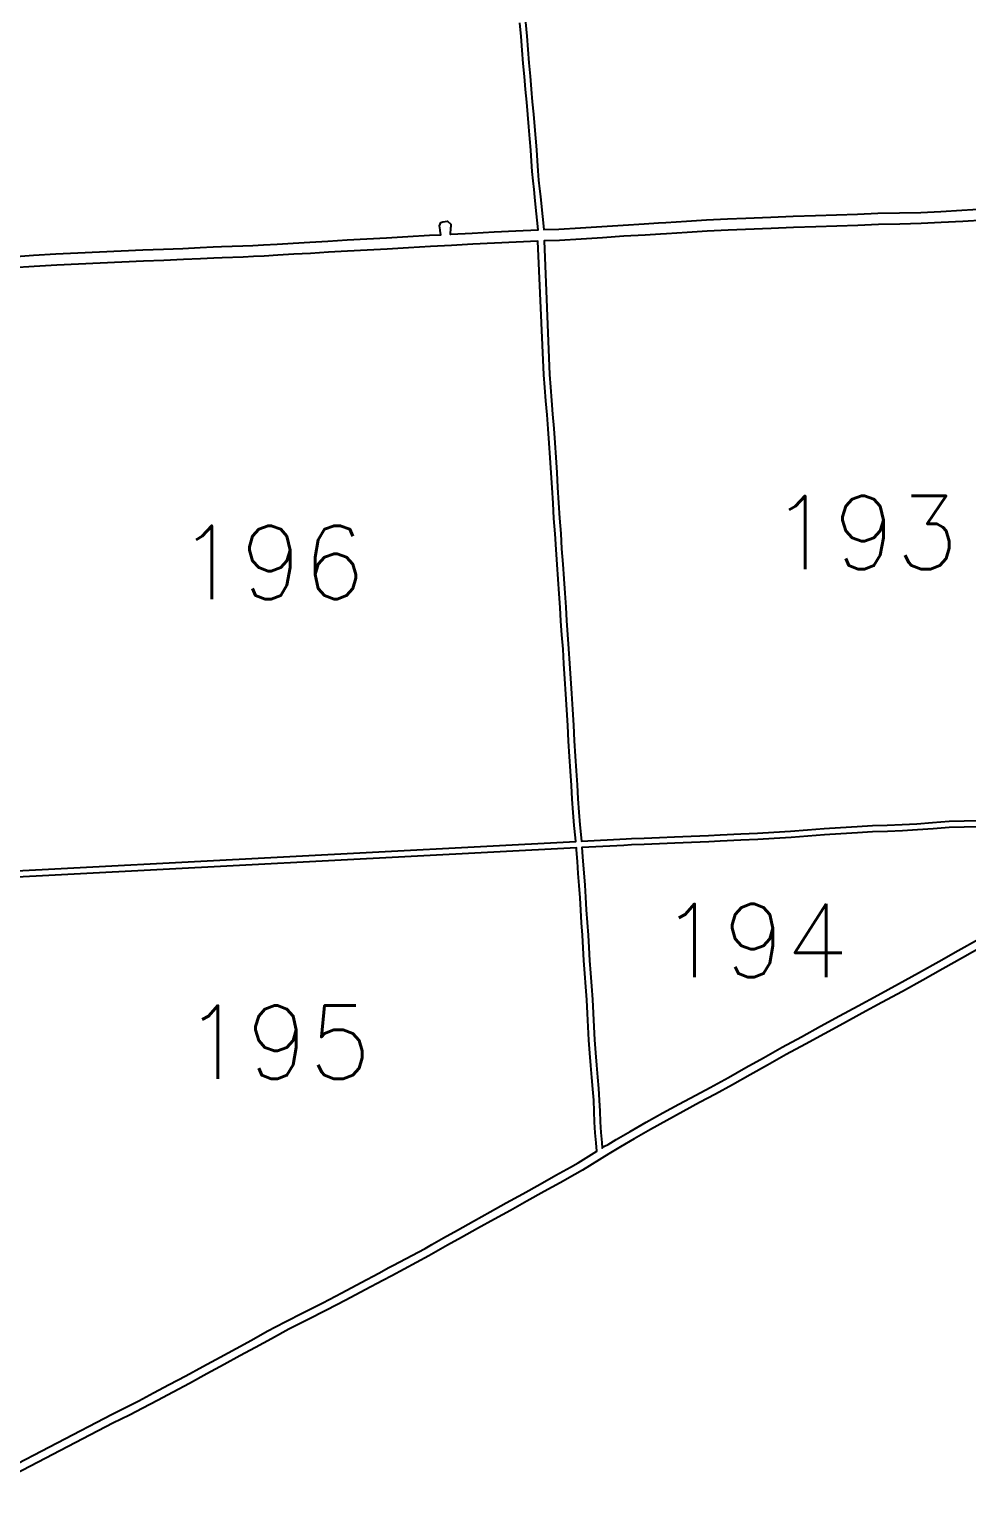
# Model space of a CAD drawing. Extents: x 737683 to 746083, y 7801653 to 7813533.
# Drawn here: x 739627 to 740294, y 7806021 to 7807056 of the extents above; entities that cross this region are included whole.
import ezdxf

# ---------------------------------------------------------------- set-up
doc = ezdxf.new("R2010")
doc.units = 0
doc.header["$MEASUREMENT"] = 0
for name, color, linetype in [('0114000479', 1, 'Continuous'), ('0114000479150', 5, 'Continuous'), ('0114000479151', 5, 'Continuous'), ('0114000479193', 5, 'Continuous'), ('0114000479194', 5, 'Continuous'), ('0114000479195', 5, 'Continuous'), ('0114000479196', 5, 'Continuous'), ('TEXTO_NUN_TAL', 7, 'Continuous')]:
    doc.layers.add(name, color=color, linetype=linetype)
doc.styles.add('ROMANS', font='romans')

msp = doc.modelspace()

# ---------------------------------------------------------------- linework, layer by layer
at = {"layer": '0114000479'}
msp.add_lwpolyline([(740304.8, 7806404.7), (740290.4, 7806396.5), (740276.5, 7806388.7), (740262.2, 7806380.7), (740247.7, 7806372.8), (740233.1, 7806364.9), (740219.1, 7806357.2), (740205.9, 7806350), (740192.4, 7806342.7), (740178.9, 7806335.3), (740165.2, 7806327.9), (740151.9, 7806320.3), (740139.5, 7806313.4), (740127, 7806306.5), (740114.8, 7806299.8), (740103.6, 7806293.8), (740091.8, 7806287.4), (740080.3, 7806281.1), (740068.7, 7806274.6), (740057.2, 7806268), (740047.4, 7806262.3), (740039, 7806257.4), (740020.3, 7806245.7), (740014.8, 7806242.7), (740004.4, 7806236.8), (739993.1, 7806230.5), (739980.9, 7806223.7), (739969.1, 7806217.2), (739957.7, 7806211), (739945.8, 7806204.3), (739934.4, 7806197.9), (739924.5, 7806192.4), (739916.2, 7806187.7), (739911.2, 7806184.8), (739884.9, 7806170.8), (739878.4, 7806167.4), (739865.9, 7806160.7), (739852.2, 7806153.3), (739838.4, 7806146.2), (739824.8, 7806139.4), (739811.7, 7806132.7), (739799.2, 7806126), (739788, 7806119.9), (739776.9, 7806113.8), (739765.7, 7806107.7), (739753.4, 7806101), (739741.1, 7806094.3), (739729.3, 7806088.1), (739718.2, 7806082.2), (739707.8, 7806076.6), (739698.3, 7806071.7), (739686.6, 7806066), (739601.1, 7806021.5)], dxfattribs=at)
at = {"layer": '0114000479150', "linetype": 'ByBlock'}
msp.add_lwpolyline([(739614.7, 7806894.7), (739630.2, 7806895.7), (739646.1, 7806896.7), (739661.7, 7806897.4), (739677.1, 7806898.1), (739692.5, 7806898.8), (739707.9, 7806899.5), (739722.5, 7806900), (739736.3, 7806900.6), (739748.5, 7806901.2), (739757.9, 7806901.6), (739763.8, 7806901.9), (739778.9, 7806902.4), (739786.1, 7806902.7), (739793.6, 7806903.1), (739803.4, 7806903.7), (739814.8, 7806904.4), (739826.5, 7806905), (739839.3, 7806905.8), (739853, 7806906.6), (739867, 7806907.4), (739881.1, 7806908.1), (739896.2, 7806909), (739911.7, 7806909.9), (739919.7, 7806910.3), (739919.1, 7806913.2), (739919.1, 7806913.7), (739918.8, 7806916.7), (739919.6, 7806919.1), (739921.2, 7806919.4), (739924.4, 7806920), (739926.7, 7806917.9), (739926.7, 7806916.1), (739926.5, 7806915), (739926.3, 7806910.7), (739926.8, 7806910.7), (739942, 7806911.5), (739957.5, 7806912.3), (739972.9, 7806913), (739988.9, 7806913.7), (739987, 7806932.1), (739986.5, 7806937), (739985.9, 7806942.5), (739985.3, 7806948.6), (739984.7, 7806955.3), (739984.1, 7806962.6), (739983.6, 7806970.4), (739983, 7806978.5), (739982.3, 7806987), (739981.6, 7806995.6), (739980.7, 7807004.4), (739979.9, 7807013.5), (739979.1, 7807022.6), (739978.3, 7807031.9), (739977.4, 7807041.4), (739976.7, 7807051.1), (739975.9, 7807060.9)], dxfattribs=at)
at = {"layer": '0114000479151', "linetype": 'ByBlock'}
msp.add_lwpolyline([(739979.8, 7807061.3), (739980.7, 7807051.4), (739981.4, 7807041.8), (739982.3, 7807032.3), (739983.1, 7807023), (739983.9, 7807013.8), (739984.7, 7807004.8), (739985.6, 7806996), (739986.3, 7806987.3), (739987, 7806978.8), (739987.6, 7806970.6), (739988.1, 7806962.9), (739988.7, 7806955.6), (739989.2, 7806949), (739989.8, 7806942.9), (739990.5, 7806937.4), (739991, 7806932.5), (739992.9, 7806913.9), (740003.5, 7806914.3), (740018.9, 7806915.2), (740034, 7806916.2), (740049.2, 7806917.1), (740064.3, 7806918.1), (740074.4, 7806918.7), (740079.5, 7806919), (740094.2, 7806920), (740108.5, 7806920.8), (740123.4, 7806921.5), (740136.4, 7806922.1), (740154.2, 7806922.8), (740170, 7806923.4), (740185.9, 7806923.9), (740201, 7806924.4), (740215.8, 7806924.9), (740230.4, 7806925.5), (740245.8, 7806925.8), (740260.8, 7806926.2), (740275, 7806926.9), (740290.1, 7806927.8), (740305.7, 7806928.7)], dxfattribs=at)
at = {"layer": '0114000479193', "linetype": 'ByBlock'}
msp.add_lwpolyline([(740306.1, 7806920.7), (740290.6, 7806919.8), (740275.4, 7806918.9), (740261.1, 7806918.2), (740246, 7806917.8), (740230.7, 7806917.5), (740216.1, 7806916.9), (740201.2, 7806916.4), (740186.2, 7806915.9), (740170.3, 7806915.4), (740154.5, 7806914.8), (740136.2, 7806914.1), (740123.8, 7806913.5), (740108.9, 7806912.9), (740094.7, 7806912), (740080, 7806911), (740075.9, 7806910.8), (740064.8, 7806910.1), (740049.7, 7806909.2), (740034.5, 7806908.2), (740019.4, 7806907.2), (740003.9, 7806906.3), (739993.2, 7806905.9), (739996.8, 7806811.1), (739997.5, 7806802), (739998.3, 7806792.5), (739999.1, 7806782.8), (739999.9, 7806772.7), (740000.6, 7806762.5), (740001.3, 7806752), (740002, 7806741.5), (740002.7, 7806730.8), (740003.4, 7806719.9), (740004.1, 7806709), (740004.9, 7806698), (740005.5, 7806687.1), (740006.3, 7806676.3), (740007, 7806665.8), (740007.8, 7806655.6), (740008.4, 7806645.7), (740009, 7806636.1), (740009.7, 7806626.4), (740010.5, 7806616.2), (740011.2, 7806605.8), (740011.9, 7806595.1), (740012.5, 7806584.3), (740013.2, 7806573.1), (740013.9, 7806561.9), (740014.5, 7806550.8), (740015.1, 7806539.9), (740015.8, 7806529.4), (740016.5, 7806519.4), (740017.1, 7806509.5), (740017.7, 7806500.1), (740018.5, 7806491), (740019.6, 7806479.4), (740051.3, 7806481.1), (740055.1, 7806481.3), (740064.1, 7806481.7), (740075, 7806482.1), (740085.7, 7806482.5), (740097.6, 7806483), (740109.9, 7806483.5), (740118.3, 7806484), (740132.8, 7806484.6), (740144.8, 7806485.1), (740156.3, 7806485.9), (740168.3, 7806486.7), (740180.2, 7806487.5), (740192.1, 7806488.4), (740203.8, 7806489.2), (740215.5, 7806489.9), (740226.4, 7806490.5), (740236.9, 7806490.9), (740247.5, 7806491.3), (740258.1, 7806491.9), (740269.2, 7806492.7), (740280.9, 7806493.6), (740291.6, 7806493.9), (740301.4, 7806494.1)], dxfattribs=at)
at = {"layer": '0114000479194', "linetype": 'ByBlock'}
msp.add_lwpolyline([(740301.5, 7806489.6), (740291.7, 7806489.4), (740281.1, 7806489.1), (740269.6, 7806488.2), (740258.4, 7806487.5), (740247.7, 7806486.8), (740237.1, 7806486.4), (740226.6, 7806486), (740215.8, 7806485.4), (740204.1, 7806484.7), (740192.4, 7806483.9), (740180.5, 7806483), (740168.6, 7806482.2), (740156.6, 7806481.4), (740145, 7806480.7), (740133, 7806480.1), (740118.1, 7806479.4), (740110.1, 7806479.1), (740097.8, 7806478.5), (740085.9, 7806478), (740075.2, 7806477.6), (740064.3, 7806477.2), (740055.3, 7806476.8), (740049.7, 7806476.5), (740020, 7806475), (740020.7, 7806465.3), (740021.2, 7806456.9), (740021.9, 7806448.3), (740022.6, 7806439.6), (740023, 7806430.7), (740023.7, 7806421.8), (740024.3, 7806412.8), (740024.9, 7806403.9), (740025.4, 7806394.8), (740026, 7806385.7), (740026.7, 7806376.4), (740027.4, 7806367), (740027.9, 7806357.3), (740028.4, 7806347.7), (740028.9, 7806338.3), (740029.5, 7806329.1), (740030.2, 7806320.3), (740031, 7806311.9), (740031.7, 7806303.7), (740032.3, 7806295.6), (740032.7, 7806287.7), (740033, 7806280), (740033.4, 7806272.6), (740034, 7806265.4), (740034.3, 7806261.5), (740036.1, 7806262.7), (740038.5, 7806264.1), (740044.4, 7806267.5), (740054.2, 7806273.2), (740065.7, 7806279.8), (740077.4, 7806286.4), (740088.9, 7806292.7), (740100.8, 7806299.1), (740111.2, 7806304.6), (740124.1, 7806311.7), (740136.5, 7806318.7), (740149, 7806325.6), (740162.3, 7806333.1), (740176, 7806340.6), (740189.5, 7806348), (740203, 7806355.3), (740216.3, 7806362.5), (740230.2, 7806370.2), (740244.9, 7806378.1), (740259.3, 7806385.9), (740273.6, 7806393.9), (740287.4, 7806401.8), (740301.8, 7806409.9)], dxfattribs=at)
at = {"layer": '0114000479195', "linetype": 'ByBlock'}
msp.add_lwpolyline([(739607.9, 7806031.6), (739686, 7806072.4), (739688.9, 7806073.8), (739695.6, 7806077.1), (739705, 7806081.9), (739715.4, 7806087.5), (739726.5, 7806093.4), (739738.3, 7806099.6), (739750.6, 7806106.3), (739762.9, 7806112.9), (739774.1, 7806119), (739785.1, 7806125.1), (739796.3, 7806131.3), (739808.9, 7806138), (739822, 7806144.7), (739835.7, 7806151.6), (739849.4, 7806158.6), (739863.1, 7806166), (739875.6, 7806172.7), (739882.8, 7806176.5), (739886, 7806178.2), (739908, 7806189.8), (739908.5, 7806190.1), (739913.2, 7806192.9), (739921.5, 7806197.6), (739931.5, 7806203.2), (739942.9, 7806209.5), (739954.8, 7806216.2), (739966.2, 7806222.5), (739978, 7806229), (739990.2, 7806235.7), (740001.5, 7806242.1), (740011.8, 7806247.9), (740017.2, 7806250.9), (740030.5, 7806259.2), (740030, 7806265.1), (740029.4, 7806272.3), (740029, 7806279.9), (740028.7, 7806287.5), (740028.3, 7806295.4), (740027.7, 7806303.4), (740027, 7806311.5), (740026.2, 7806320), (740025.5, 7806328.8), (740024.9, 7806338), (740024.4, 7806347.5), (740023.9, 7806357.1), (740023.4, 7806366.7), (740022.7, 7806376.1), (740022, 7806385.4), (740021.4, 7806394.6), (740020.9, 7806403.6), (740020.3, 7806412.6), (740019.7, 7806421.5), (740019.1, 7806430.5), (740018.6, 7806439.3), (740017.9, 7806448), (740017.2, 7806456.6), (740016.7, 7806465), (740016.1, 7806473.3), (740016, 7806474.7), (739600, 7806453)], dxfattribs=at)
at = {"layer": '0114000479196', "linetype": 'ByBlock'}
msp.add_lwpolyline([(739599.8, 7806457.5), (740015.6, 7806479.2), (740015.3, 7806481.8), (740014.5, 7806490.6), (740013.7, 7806499.8), (740013.1, 7806509.3), (740012.5, 7806519.1), (740011.8, 7806529.2), (740011.1, 7806539.7), (740010.5, 7806550.5), (740009.9, 7806561.6), (740009.2, 7806572.9), (740008.5, 7806584), (740007.9, 7806594.9), (740007.2, 7806605.5), (740006.5, 7806615.9), (740005.7, 7806626.1), (740005, 7806635.8), (740004.4, 7806645.5), (740003.8, 7806655.3), (740003, 7806665.5), (740002.3, 7806676), (740001.6, 7806686.8), (740000.9, 7806697.7), (740000.1, 7806708.7), (739999.4, 7806719.7), (739998.7, 7806730.5), (739998, 7806741.2), (739997.3, 7806751.8), (739996.6, 7806762.2), (739995.9, 7806772.4), (739995.2, 7806782.4), (739994.3, 7806792.2), (739993.5, 7806801.7), (739992.8, 7806810.8), (739988.6, 7806905.7), (739988.6, 7806905.7), (739973.3, 7806905), (739957.9, 7806904.3), (739942.4, 7806903.5), (739927.2, 7806902.7), (739912.2, 7806901.9), (739896.6, 7806901), (739881.5, 7806900.1), (739867.4, 7806899.4), (739853.4, 7806898.6), (739839.8, 7806897.8), (739827, 7806897), (739815.2, 7806896.4), (739803.8, 7806895.7), (739794, 7806895.1), (739786.5, 7806894.8), (739779.2, 7806894.4), (739764.2, 7806893.9), (739758.2, 7806893.6), (739748.8, 7806893.2), (739736.7, 7806892.6), (739722.8, 7806892.1), (739708.2, 7806891.5), (739692.8, 7806890.8), (739677.5, 7806890.1), (739662.1, 7806889.4), (739646.6, 7806888.7), (739630.7, 7806887.8), (739615.2, 7806886.7)], dxfattribs=at)

# ---------------------------------------------------------------- texts
at = {"layer": 'TEXTO_NUN_TAL', "style": 'ROMANS'}
for s, p in [('193', (740154, 7806672.8)), ('196', (739732.3, 7806651.5)), ('194', (740075.5, 7806382.9)), ('195', (739736.7, 7806310.7))]:
    msp.add_text(s, height=52, dxfattribs=at).set_placement(p)

doc.saveas('drawing.dxf')
